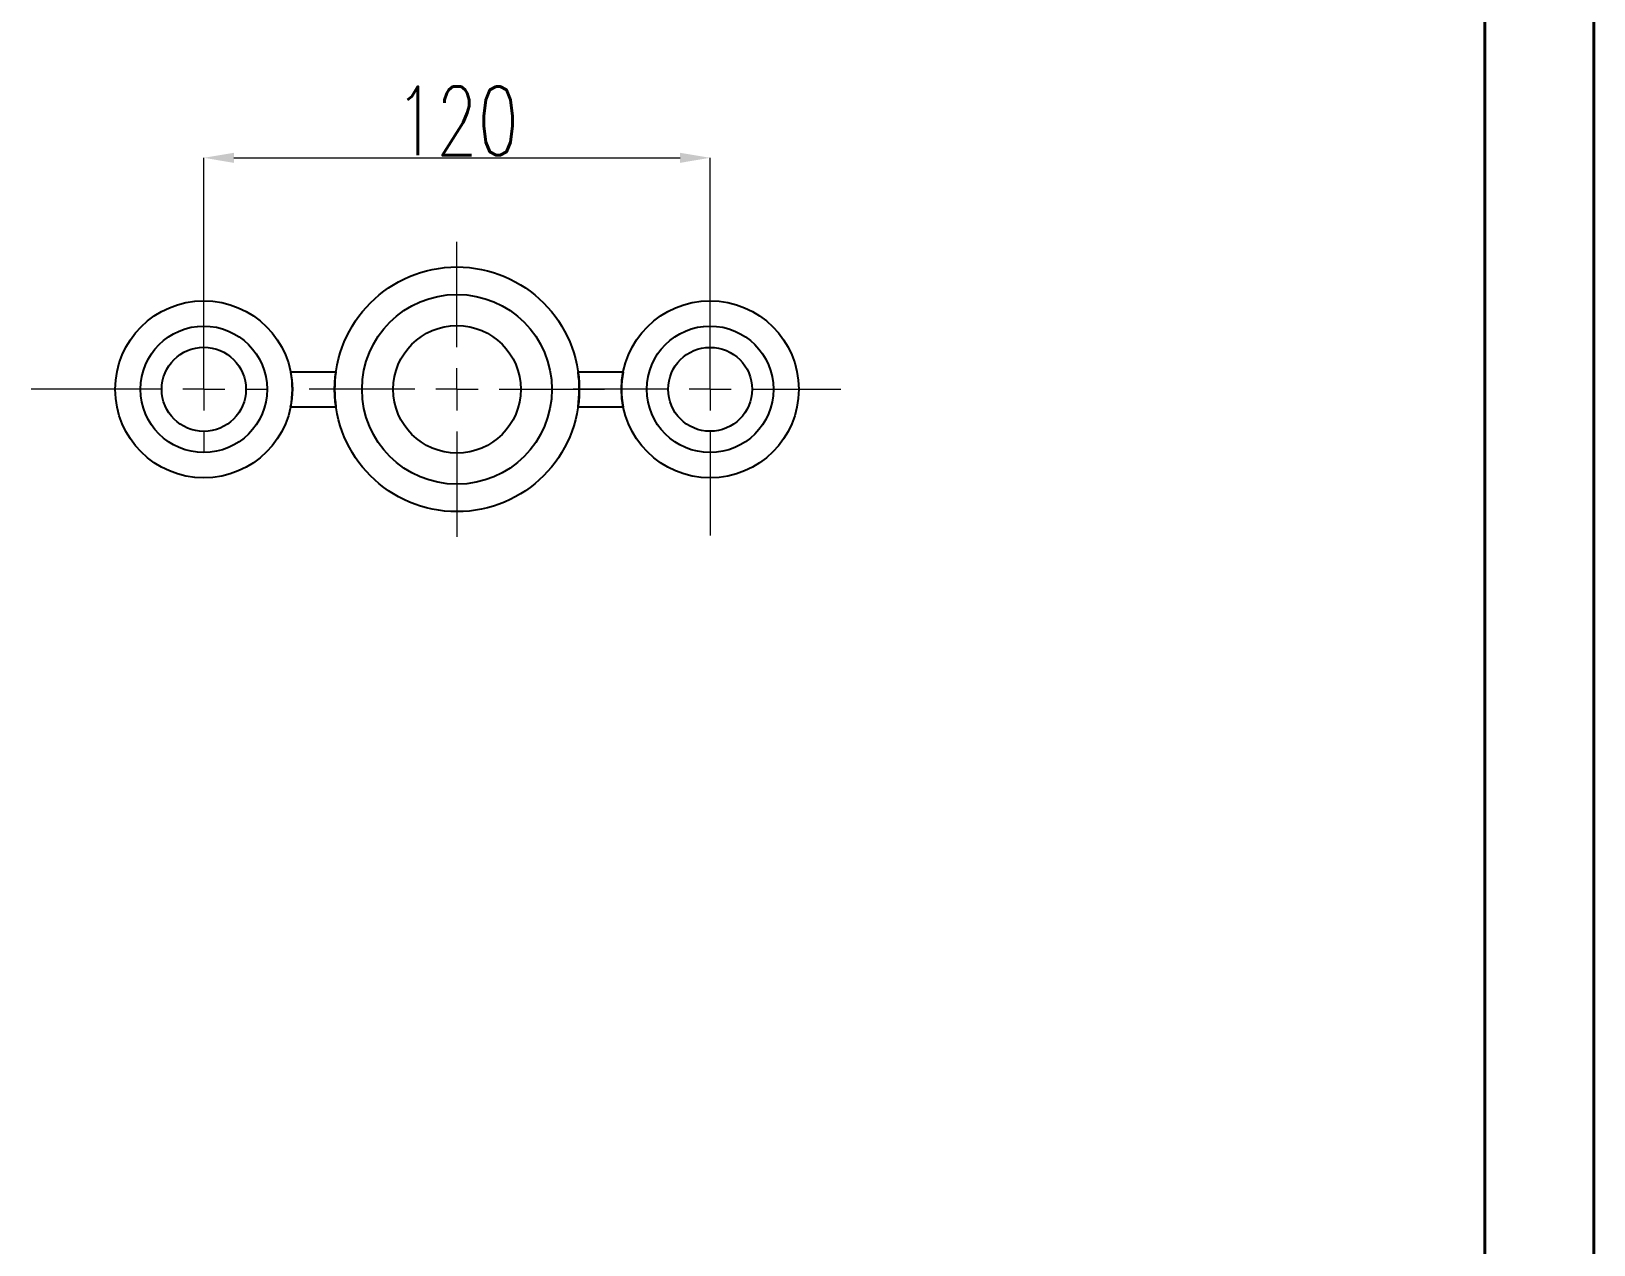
# Model space of a CAD drawing. Header units: millimetres. Extents: x 1756 to 4801, y 514 to 2668.
# Drawn here: x 4280 to 4801, y 1481 to 1885 of the extents above; entities that cross this region are included whole.
import ezdxf

# ---------------------------------------------------------------- set-up
doc = ezdxf.new("R2010")
doc.units = ezdxf.units.MM
doc.linetypes.add('CENTER2', pattern=[28.575, 19.05, -3.175, 3.175, -3.175])
for name, color, linetype, lineweight in [('AM_BOR', 7, 'Continuous', 50), ('FORMAT', 7, 'Continuous', 18), ('中心线', 1, 'CENTER2', 13), ('标注', 3, 'Continuous', 13), ('粗实线', 7, 'Continuous', 40)]:
    doc.layers.add(name, color=color, linetype=linetype, lineweight=lineweight)
doc.styles.add('SLDTEXTSTYLE1', font='txt.shx', dxfattribs={"width": 0.7, "bigfont": 'gbcbig.shx'})
doc.dimstyles.new('SLDDIMSTYLE12$0', dxfattribs={"dimtxt": 12, "dimasz": 10, "dimexe": 0, "dimexo": 0.0625, "dimgap": 0.875, "dimtad": 1, "dimdec": 1, "dimlfac": 1.8, "dimrnd": 1e-09, "dimzin": 12, "dimdsep": 46, "dimtxsty": 'SLDTEXTSTYLE1', "dimcen": 0.09, "dimdle": 8.16, "dimclrd": 3, "dimclre": 3, "dimadec": 0, "dimazin": 3, "dimtfac": 1, "dimtdec": 1, "dimtofl": 0, "dimtmove": 0, "dimatfit": 3, "dimfxl": 0, "dimfrac": 2, "dimtolj": 1, "dimlwd": 5, "dimlwe": 5, "dimarcsym": 0})

# ---------------------------------------------------------------- blocks, each defined once
blk = doc.blocks.new('rA3')
at = {"layer": '粗实线'}
for p, q in [((753.384, 124.26), (753.384, 421.26)), ((748.384, 129.26), (748.384, 416.26))]:
    blk.add_line(p, q, dxfattribs=at)
blk = doc.blocks.new('SW_CENTERMARKSYMBOL_14')
at = {"layer": 'FORMAT', "color": 0}
for p, q in [((0, 2), (0, 7)), ((0, 0), (0, 1)), ((-2, 0), (-7, 0)), ((0, 0), (-1, 0)), ((0, 0), (0, -1)), ((0, 0), (1, 0)), ((2, 0), (7, 0)), ((0, -2), (0, -7))]:
    blk.add_line(p, q, dxfattribs=at)
blk = doc.blocks.new('SW_CENTERMARKSYMBOL_15')
at = {"layer": 'FORMAT', "color": 0}
for p, q in [((0, 2), (0, 5.001)), ((0, 0), (0, 1)), ((-2, 0), (-6.488, 0)), ((0, 0), (-1, 0)), ((0, 0), (0, -1)), ((0, 0), (1, 0)), ((2, 0), (6.2, 0)), ((0, -2), (0, -6.938))]:
    blk.add_line(p, q, dxfattribs=at)
blk = doc.blocks.new('SW_CENTERMARKSYMBOL_16')
at = {"layer": 'FORMAT', "color": 0}
for p, q in [((0, 2), (0, 3)), ((0, 0), (0, 1)), ((-2, 0), (-8.181, 0)), ((0, 0), (-1, 0)), ((0, 0), (0, -1)), ((0, 0), (1, 0)), ((2, 0), (3, 0)), ((0, -2), (0, -3))]:
    blk.add_line(p, q, dxfattribs=at)
blk = doc.blocks.new('*D74')
at = {"layer": 'Defpoints', "color": 0, "transparency": 16777216}
for p in [(4506.58, 1842.95), (4337.83, 1765.78), (4506.58, 1765.78)]:
    blk.add_point(p, dxfattribs=at)
at = {"layer": '标注', "color": 3, "lineweight": 5, "transparency": 16777216}
blk.add_line((4337.83, 1765.84), (4337.83, 1842.95), dxfattribs=at)
at = {"layer": '标注', "color": 3, "linetype": 'Continuous', "lineweight": 5, "transparency": 16777216}
for p, q in [((4347.83, 1842.95), (4496.58, 1842.95)), ((4506.58, 1765.84), (4506.58, 1842.95))]:
    blk.add_line(p, q, dxfattribs=at)
at = {"layer": '标注', "color": 3, "transparency": 16777216}
for points in [[(4347.83, 1844.62), (4347.83, 1841.28), (4337.83, 1842.95)], [(4496.58, 1844.62), (4496.58, 1841.28), (4506.58, 1842.95)]]:
    blk.add_solid(points, dxfattribs=at)
at = {"layer": '标注', "color": 0, "transparency": 16777216, "insert": (4422.2, 1855.25), "char_height": 10, "attachment_point": 5, "style": 'SLDTEXTSTYLE1'}
blk.add_mtext('\\A1;{\\H2.28571x;120}', dxfattribs=at)

msp = doc.modelspace()

# ---------------------------------------------------------------- linework, layer by layer
at = {"layer": '粗实线', "color": 7, "linetype": 'ByBlock', "lineweight": 25}
for p, q in [((4381.821, 1771.49), (4366.799, 1771.49)), ((4477.601, 1771.49), (4462.58, 1771.49)), ((4366.763, 1759.891), (4381.847, 1759.891)), ((4462.554, 1759.891), (4477.637, 1759.891))]:
    msp.add_line(p, q, dxfattribs=at)
for centre, radius in [((4422.2, 1765.781), 40.781), ((4422.2, 1765.781), 31.641), ((4337.825, 1765.781), 29.531), ((4506.575, 1765.781), 29.531), ((4337.825, 1765.781), 21.094), ((4422.2, 1765.781), 21.24), ((4506.575, 1765.781), 21.094), ((4337.825, 1765.781), 14.024), ((4506.575, 1765.781), 13.988)]:
    msp.add_circle(centre, radius, dxfattribs=at)
for centre, radius, start, end in [((4337.825, 1765.781), 29.531, 348.49538, 11.14836), ((4422.2, 1765.781), 40.781, 171.95145, 188.30411), ((4422.2, 1765.781), 40.781, 351.69589, 8.04855), ((4506.575, 1765.781), 29.531, 168.85164, 191.50462)]:
    msp.add_arc(centre, radius, start, end, dxfattribs=at)

# ---------------------------------------------------------------- block references
at = {"layer": 'AM_BOR', "xscale": 7.2509765625, "yscale": 7.2509765625, "zscale": 7.2509765625}
msp.add_blockref('rA3', (-661.681, -386.669), dxfattribs=at)
at = {"layer": '中心线', "linetype": 'ByBlock', "xscale": 7.03125, "yscale": 7.03125, "zscale": 7.03125}
for name, p in [('SW_CENTERMARKSYMBOL_14', (4422.2, 1765.781)), ('SW_CENTERMARKSYMBOL_15', (4506.575, 1765.781)), ('SW_CENTERMARKSYMBOL_16', (4337.825, 1765.781))]:
    msp.add_blockref(name, p, dxfattribs=at)

# ---------------------------------------------------------------- dimensions: what is measured, and where the dimension line sits
at = {"layer": '标注'}
dim = msp.add_linear_dim(base=(4506.575, 1842.949), p1=(4337.825, 1765.781), p2=(4506.575, 1765.781), text='{\\H2.28571x;120}', dimstyle='SLDDIMSTYLE12$0', override={"dimtxt": 10, "dimtdec": 3, "dimtzin": 0}, dxfattribs=at)
dim.commit()
dim.dimension.update_dxf_attribs({"geometry": '*D74', "text_midpoint": (4422.2, 1855.252)})

doc.saveas('drawing.dxf')
